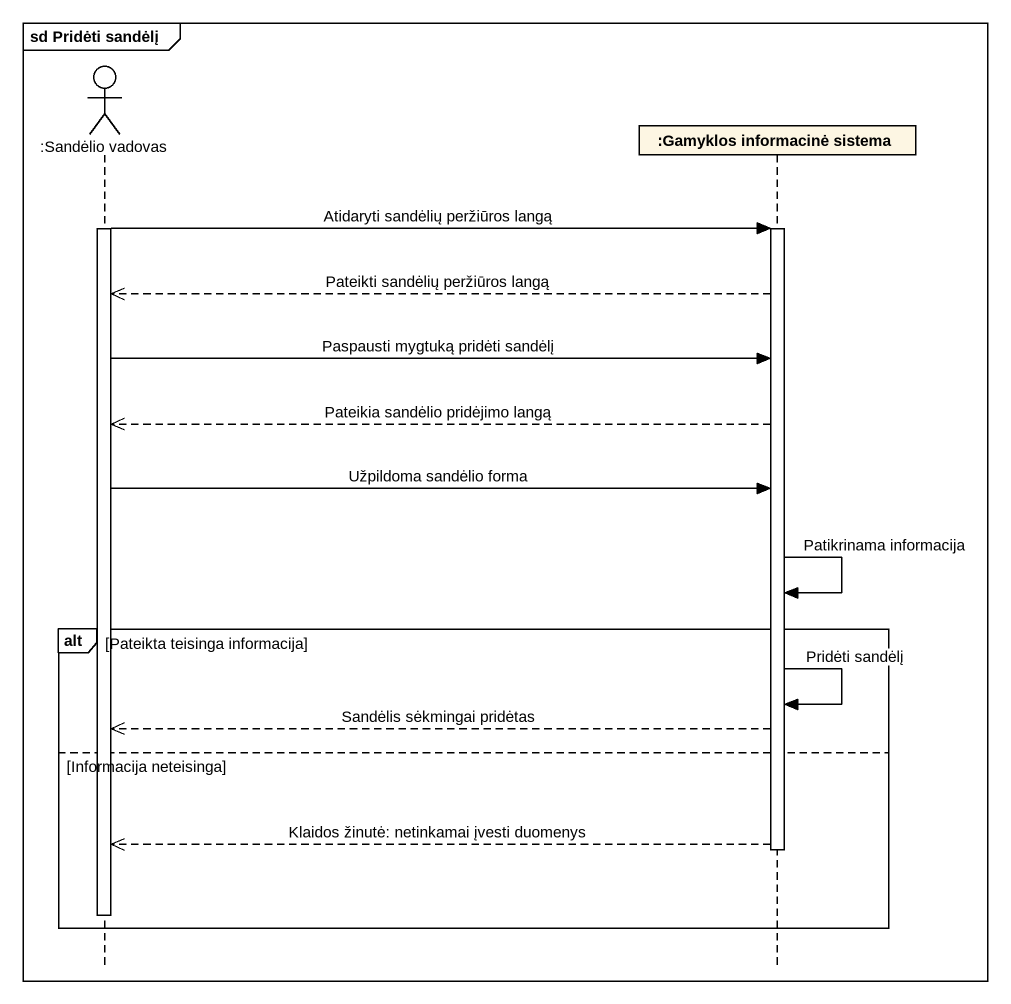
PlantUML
@startuml
mainframe sd Pridėti sandėlį
hide footbox
actor ":Sandėlio vadovas" as Sandėlio_vadovas
participant ":Gamyklos informacinė sistema" as Gamyklos_informacinė_sistema

activate Sandėlio_vadovas
Sandėlio_vadovas -> Gamyklos_informacinė_sistema : Atidaryti sandėlių peržiūros langą
activate Gamyklos_informacinė_sistema
Gamyklos_informacinė_sistema -->> Sandėlio_vadovas : Pateikti sandėlių peržiūros langą
Sandėlio_vadovas -> Gamyklos_informacinė_sistema : Paspausti mygtuką pridėti sandėlį
Gamyklos_informacinė_sistema -->> Sandėlio_vadovas : Pateikia sandėlio pridėjimo langą
Sandėlio_vadovas -> Gamyklos_informacinė_sistema : Užpildoma sandėlio forma
Gamyklos_informacinė_sistema -> Gamyklos_informacinė_sistema : Patikrinama informacija
alt Pateikta teisinga informacija
  Gamyklos_informacinė_sistema -> Gamyklos_informacinė_sistema : Pridėti sandėlį
  Gamyklos_informacinė_sistema -->> Sandėlio_vadovas : Sandėlis sėkmingai pridėtas
else Informacija neteisinga
  Gamyklos_informacinė_sistema -->> Sandėlio_vadovas : Klaidos žinutė: netinkamai įvesti duomenys
  deactivate Gamyklos_informacinė_sistema
  deactivate Sandėlio_vadovas
end
@enduml
